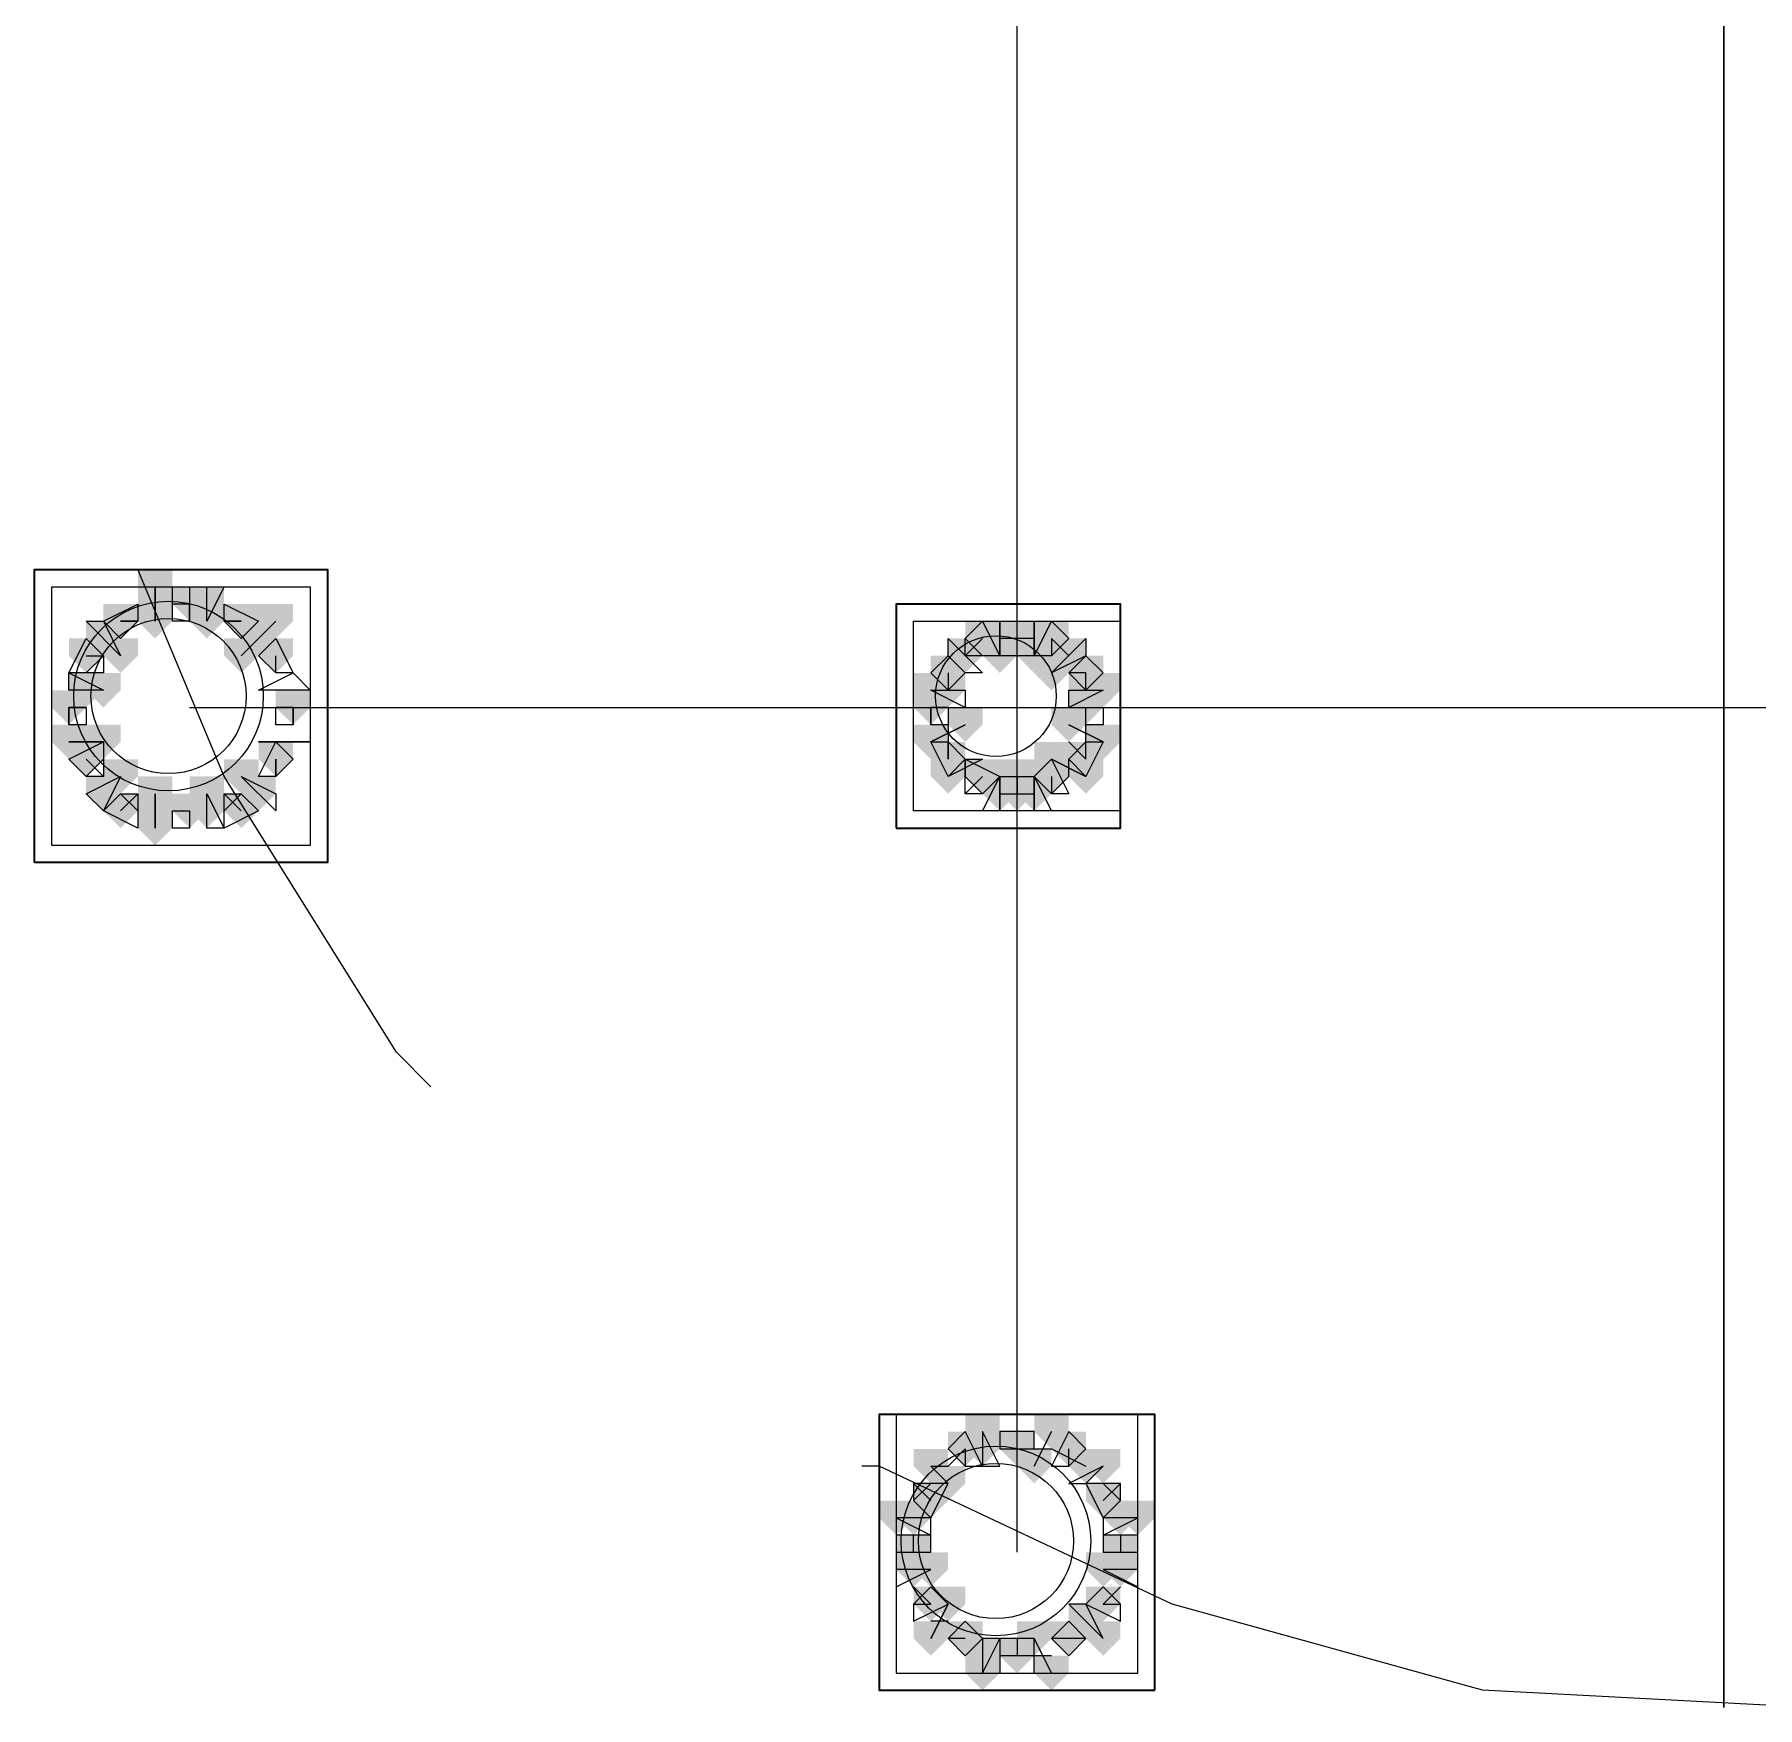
# Model space of a CAD drawing. Header units: millimetres. Extents: x 2315 to 4619, y 1334 to 1897.
# Drawn here: x 3536.06 to 3542.16, y 1548.66 to 1554.59 of the extents above; entities that cross this region are included whole.
import ezdxf

# ---------------------------------------------------------------- set-up
doc = ezdxf.new("R2010")
doc.units = ezdxf.units.MM
for name, color, linetype, true_color in [('PDF_10', 7, 'Continuous', 0x00b85c), ('PDF_AXIS', 7, 'Continuous', 0x00b85c), ('PDF_柱构件', 7, 'Continuous', 0x00b85c), ('PDF_转运站初步方案', 7, 'Continuous', 0x00b85c)]:
    doc.layers.add(name, color=color, linetype=linetype, true_color=true_color)
doc.layers.add('PDF_中心线层', color=1, linetype='Continuous')
doc.layers.add('PDF_粗实线层', color=7, linetype='Continuous')

msp = doc.modelspace()

# ---------------------------------------------------------------- hatches: boundary and pattern name
at = {"layer": 'PDF_10', "transparency": 33554559}
for points in [[(3536.6066, 1552.6298), (3536.5455, 1552.6298), (3536.5455, 1552.5687), (3536.6066, 1552.5076), (3536.6677, 1552.5687), (3536.6677, 1552.6298)], [(3536.6066, 1552.6298), (3536.5455, 1552.6298), (3536.5455, 1552.5687), (3536.6066, 1552.5076), (3536.6677, 1552.5687), (3536.6677, 1552.6298)], [(3536.3623, 1552.5687), (3536.3012, 1552.5687), (3536.3012, 1552.5076), (3536.3623, 1552.4466), (3536.4234, 1552.5076), (3536.4234, 1552.5687)], [(3536.3623, 1552.5687), (3536.3012, 1552.5687), (3536.3012, 1552.5076), (3536.3623, 1552.4466), (3536.4234, 1552.5076), (3536.4234, 1552.5687)], [(3536.7899, 1552.5687), (3536.7288, 1552.5687), (3536.7288, 1552.5076), (3536.7899, 1552.4466), (3536.8509, 1552.5076), (3536.8509, 1552.5687)], [(3536.7899, 1552.5687), (3536.7288, 1552.5687), (3536.7288, 1552.5076), (3536.7899, 1552.4466), (3536.8509, 1552.5076), (3536.8509, 1552.5687)], [(3539.4164, 1552.5076), (3539.3553, 1552.5076), (3539.3553, 1552.4466), (3539.4164, 1552.3855), (3539.4774, 1552.4466), (3539.4774, 1552.5076)], [(3539.4164, 1552.5076), (3539.3553, 1552.5076), (3539.3553, 1552.4466), (3539.4164, 1552.3855), (3539.4774, 1552.4466), (3539.4774, 1552.5076)], [(3539.5385, 1552.5076), (3539.4774, 1552.5076), (3539.4774, 1552.4466), (3539.5385, 1552.3855), (3539.5996, 1552.4466), (3539.5996, 1552.5076)], [(3539.5385, 1552.5076), (3539.4774, 1552.5076), (3539.4774, 1552.4466), (3539.5385, 1552.3855), (3539.5996, 1552.4466), (3539.5996, 1552.5076)], [(3539.6607, 1552.5076), (3539.5996, 1552.5076), (3539.5996, 1552.4466), (3539.6607, 1552.3855), (3539.7218, 1552.4466), (3539.7218, 1552.5076)], [(3539.6607, 1552.5076), (3539.5996, 1552.5076), (3539.5996, 1552.4466), (3539.6607, 1552.3855), (3539.7218, 1552.4466), (3539.7218, 1552.5076)], [(3536.2401, 1552.4466), (3536.1791, 1552.4466), (3536.1791, 1552.3855), (3536.2401, 1552.3244), (3536.3012, 1552.3855), (3536.3012, 1552.4466)], [(3536.2401, 1552.4466), (3536.1791, 1552.4466), (3536.1791, 1552.3855), (3536.2401, 1552.3244), (3536.3012, 1552.3855), (3536.3012, 1552.4466)], [(3536.912, 1552.4466), (3536.8509, 1552.4466), (3536.8509, 1552.3855), (3536.912, 1552.3244), (3536.9731, 1552.3855), (3536.9731, 1552.4466)], [(3536.912, 1552.4466), (3536.8509, 1552.4466), (3536.8509, 1552.3855), (3536.912, 1552.3244), (3536.9731, 1552.3855), (3536.9731, 1552.4466)], [(3536.912, 1552.4466), (3536.8509, 1552.4466), (3536.8509, 1552.3855), (3536.912, 1552.3244), (3536.9731, 1552.3855), (3536.9731, 1552.4466)], [(3539.2942, 1552.3855), (3539.2331, 1552.3855), (3539.2331, 1552.3244), (3539.2942, 1552.2633), (3539.3553, 1552.3244), (3539.3553, 1552.3855)], [(3539.2942, 1552.3855), (3539.2331, 1552.3855), (3539.2331, 1552.3244), (3539.2942, 1552.2633), (3539.3553, 1552.3244), (3539.3553, 1552.3855)], [(3539.2942, 1552.3855), (3539.2331, 1552.3855), (3539.2331, 1552.3244), (3539.2942, 1552.2633), (3539.3553, 1552.3244), (3539.3553, 1552.3855)], [(3539.7828, 1552.3855), (3539.7218, 1552.3855), (3539.7218, 1552.3244), (3539.7828, 1552.2633), (3539.8439, 1552.3244), (3539.8439, 1552.3855)], [(3539.7828, 1552.3855), (3539.7218, 1552.3855), (3539.7218, 1552.3244), (3539.7828, 1552.2633), (3539.8439, 1552.3244), (3539.8439, 1552.3855)], [(3536.1791, 1552.2633), (3536.118, 1552.2633), (3536.118, 1552.2022), (3536.1791, 1552.1412), (3536.2401, 1552.2022), (3536.2401, 1552.2633)], [(3536.1791, 1552.2633), (3536.118, 1552.2633), (3536.118, 1552.2022), (3536.1791, 1552.1412), (3536.2401, 1552.2022), (3536.2401, 1552.2633)], [(3536.9731, 1552.2633), (3536.912, 1552.2633), (3536.912, 1552.2022), (3536.9731, 1552.1412), (3537.0342, 1552.2022), (3537.0342, 1552.2633)], [(3536.9731, 1552.2633), (3536.912, 1552.2633), (3536.912, 1552.2022), (3536.9731, 1552.1412), (3537.0342, 1552.2022), (3537.0342, 1552.2633)], [(3539.2331, 1552.2633), (3539.172, 1552.2633), (3539.172, 1552.2022), (3539.2331, 1552.1412), (3539.2942, 1552.2022), (3539.2942, 1552.2633)], [(3539.2331, 1552.2633), (3539.172, 1552.2633), (3539.172, 1552.2022), (3539.2331, 1552.1412), (3539.2942, 1552.2022), (3539.2942, 1552.2633)], [(3539.7828, 1552.2633), (3539.7218, 1552.2633), (3539.7218, 1552.2022), (3539.7828, 1552.1412), (3539.8439, 1552.2022), (3539.8439, 1552.2633)], [(3539.7828, 1552.2633), (3539.7218, 1552.2633), (3539.7218, 1552.2022), (3539.7828, 1552.1412), (3539.8439, 1552.2022), (3539.8439, 1552.2633)], [(3536.2401, 1552.0801), (3536.1791, 1552.0801), (3536.1791, 1552.019), (3536.2401, 1551.9579), (3536.3012, 1552.019), (3536.3012, 1552.0801)], [(3536.2401, 1552.0801), (3536.1791, 1552.0801), (3536.1791, 1552.019), (3536.2401, 1551.9579), (3536.3012, 1552.019), (3536.3012, 1552.0801)], [(3536.912, 1552.0801), (3536.8509, 1552.0801), (3536.8509, 1552.019), (3536.912, 1551.9579), (3536.9731, 1552.019), (3536.9731, 1552.0801)], [(3536.912, 1552.0801), (3536.8509, 1552.0801), (3536.8509, 1552.019), (3536.912, 1551.9579), (3536.9731, 1552.019), (3536.9731, 1552.0801)], [(3539.2942, 1552.0801), (3539.2331, 1552.0801), (3539.2331, 1552.019), (3539.2942, 1551.9579), (3539.3553, 1552.019), (3539.3553, 1552.0801)], [(3539.2942, 1552.0801), (3539.2331, 1552.0801), (3539.2331, 1552.019), (3539.2942, 1551.9579), (3539.3553, 1552.019), (3539.3553, 1552.0801)], [(3539.7828, 1552.0801), (3539.7218, 1552.0801), (3539.7218, 1552.019), (3539.7828, 1551.9579), (3539.8439, 1552.019), (3539.8439, 1552.0801)], [(3539.7828, 1552.0801), (3539.7218, 1552.0801), (3539.7218, 1552.019), (3539.7828, 1551.9579), (3539.8439, 1552.019), (3539.8439, 1552.0801)], [(3539.4164, 1552.019), (3539.3553, 1552.019), (3539.3553, 1551.9579), (3539.4164, 1551.8968), (3539.4774, 1551.9579), (3539.4774, 1552.019)], [(3539.4164, 1552.019), (3539.3553, 1552.019), (3539.3553, 1551.9579), (3539.4164, 1551.8968), (3539.4774, 1551.9579), (3539.4774, 1552.019)], [(3539.6607, 1552.019), (3539.5996, 1552.019), (3539.5996, 1551.9579), (3539.6607, 1551.8968), (3539.7218, 1551.9579), (3539.7218, 1552.019)], [(3539.6607, 1552.019), (3539.5996, 1552.019), (3539.5996, 1551.9579), (3539.6607, 1551.8968), (3539.7218, 1551.9579), (3539.7218, 1552.019)], [(3539.5385, 1551.9579), (3539.4774, 1551.9579), (3539.4774, 1551.8968), (3539.5385, 1551.8357), (3539.5996, 1551.8968), (3539.5996, 1551.9579)], [(3539.5385, 1551.9579), (3539.4774, 1551.9579), (3539.4774, 1551.8968), (3539.5385, 1551.8357), (3539.5996, 1551.8968), (3539.5996, 1551.9579)], [(3536.3623, 1551.8968), (3536.3012, 1551.8968), (3536.3012, 1551.8357), (3536.3623, 1551.7747), (3536.4234, 1551.8357), (3536.4234, 1551.8968)], [(3536.3623, 1551.8968), (3536.3012, 1551.8968), (3536.3012, 1551.8357), (3536.3623, 1551.7747), (3536.4234, 1551.8357), (3536.4234, 1551.8968)], [(3536.6066, 1551.8968), (3536.5455, 1551.8968), (3536.5455, 1551.8357), (3536.6066, 1551.7747), (3536.6677, 1551.8357), (3536.6677, 1551.8968)], [(3536.6066, 1551.8968), (3536.5455, 1551.8968), (3536.5455, 1551.8357), (3536.6066, 1551.7747), (3536.6677, 1551.8357), (3536.6677, 1551.8968)], [(3536.7899, 1551.8968), (3536.7288, 1551.8968), (3536.7288, 1551.8357), (3536.7899, 1551.7747), (3536.8509, 1551.8357), (3536.8509, 1551.8968)], [(3536.7899, 1551.8968), (3536.7288, 1551.8968), (3536.7288, 1551.8357), (3536.7899, 1551.7747), (3536.8509, 1551.8357), (3536.8509, 1551.8968)], [(3539.3553, 1549.6368), (3539.2942, 1549.6368), (3539.2942, 1549.5757), (3539.3553, 1549.5147), (3539.4164, 1549.5757), (3539.4164, 1549.6368)], [(3539.3553, 1549.6368), (3539.2942, 1549.6368), (3539.2942, 1549.5757), (3539.3553, 1549.5147), (3539.4164, 1549.5757), (3539.4164, 1549.6368)], [(3539.5385, 1549.6368), (3539.4774, 1549.6368), (3539.4774, 1549.5757), (3539.5385, 1549.5147), (3539.5996, 1549.5757), (3539.5996, 1549.6368)], [(3539.5385, 1549.6368), (3539.4774, 1549.6368), (3539.4774, 1549.5757), (3539.5385, 1549.5147), (3539.5996, 1549.5757), (3539.5996, 1549.6368)], [(3539.7218, 1549.6368), (3539.6607, 1549.6368), (3539.6607, 1549.5757), (3539.7218, 1549.5147), (3539.7828, 1549.5757), (3539.7828, 1549.6368)], [(3539.7218, 1549.6368), (3539.6607, 1549.6368), (3539.6607, 1549.5757), (3539.7218, 1549.5147), (3539.7828, 1549.5757), (3539.7828, 1549.6368)], [(3539.2331, 1549.4536), (3539.172, 1549.4536), (3539.172, 1549.3925), (3539.2331, 1549.3314), (3539.2942, 1549.3925), (3539.2942, 1549.4536)], [(3539.2331, 1549.4536), (3539.172, 1549.4536), (3539.172, 1549.3925), (3539.2331, 1549.3314), (3539.2942, 1549.3925), (3539.2942, 1549.4536)], [(3539.8439, 1549.4536), (3539.7828, 1549.4536), (3539.7828, 1549.3925), (3539.8439, 1549.3314), (3539.905, 1549.3925), (3539.905, 1549.4536)], [(3539.8439, 1549.4536), (3539.7828, 1549.4536), (3539.7828, 1549.3925), (3539.8439, 1549.3314), (3539.905, 1549.3925), (3539.905, 1549.4536)], [(3539.172, 1549.2703), (3539.1109, 1549.2703), (3539.1109, 1549.2093), (3539.172, 1549.1482), (3539.2331, 1549.2093), (3539.2331, 1549.2703)], [(3539.172, 1549.2703), (3539.1109, 1549.2703), (3539.1109, 1549.2093), (3539.172, 1549.1482), (3539.2331, 1549.2093), (3539.2331, 1549.2703)], [(3539.905, 1549.2703), (3539.8439, 1549.2703), (3539.8439, 1549.2093), (3539.905, 1549.1482), (3539.9661, 1549.2093), (3539.9661, 1549.2703)], [(3539.905, 1549.2703), (3539.8439, 1549.2703), (3539.8439, 1549.2093), (3539.905, 1549.1482), (3539.9661, 1549.2093), (3539.9661, 1549.2703)], [(3539.905, 1549.2703), (3539.8439, 1549.2703), (3539.8439, 1549.2093), (3539.905, 1549.1482), (3539.9661, 1549.2093), (3539.9661, 1549.2703)], [(3539.2331, 1549.0871), (3539.172, 1549.0871), (3539.172, 1549.026), (3539.2331, 1548.9649), (3539.2942, 1549.026), (3539.2942, 1549.0871)], [(3539.2331, 1549.0871), (3539.172, 1549.0871), (3539.172, 1549.026), (3539.2331, 1548.9649), (3539.2942, 1549.026), (3539.2942, 1549.0871)], [(3539.8439, 1549.0871), (3539.7828, 1549.0871), (3539.7828, 1549.026), (3539.8439, 1548.9649), (3539.905, 1549.026), (3539.905, 1549.0871)], [(3539.8439, 1549.0871), (3539.7828, 1549.0871), (3539.7828, 1549.026), (3539.8439, 1548.9649), (3539.905, 1549.026), (3539.905, 1549.0871)], [(3539.3553, 1548.9649), (3539.2942, 1548.9649), (3539.2942, 1548.9039), (3539.3553, 1548.8428), (3539.4164, 1548.9039), (3539.4164, 1548.9649)], [(3539.3553, 1548.9649), (3539.2942, 1548.9649), (3539.2942, 1548.9039), (3539.3553, 1548.8428), (3539.4164, 1548.9039), (3539.4164, 1548.9649)], [(3539.3553, 1548.9649), (3539.2942, 1548.9649), (3539.2942, 1548.9039), (3539.3553, 1548.8428), (3539.4164, 1548.9039), (3539.4164, 1548.9649)], [(3539.7218, 1548.9649), (3539.6607, 1548.9649), (3539.6607, 1548.9039), (3539.7218, 1548.8428), (3539.7828, 1548.9039), (3539.7828, 1548.9649)], [(3539.7218, 1548.9649), (3539.6607, 1548.9649), (3539.6607, 1548.9039), (3539.7218, 1548.8428), (3539.7828, 1548.9039), (3539.7828, 1548.9649)], [(3539.7218, 1548.9649), (3539.6607, 1548.9649), (3539.6607, 1548.9039), (3539.7218, 1548.8428), (3539.7828, 1548.9039), (3539.7828, 1548.9649)], [(3539.5385, 1548.9039), (3539.4774, 1548.9039), (3539.4774, 1548.8428), (3539.5385, 1548.7817), (3539.5996, 1548.8428), (3539.5996, 1548.9039)], [(3539.5385, 1548.9039), (3539.4774, 1548.9039), (3539.4774, 1548.8428), (3539.5385, 1548.7817), (3539.5996, 1548.8428), (3539.5996, 1548.9039)]]:
    msp.add_hatch(color=256, dxfattribs=at).paths.add_polyline_path(points)
at = {"layer": 'PDF_柱构件', "transparency": 33554559}
for points in [[(3536.4845, 1552.6909), (3536.4234, 1552.6909), (3536.4234, 1552.6298), (3536.4845, 1552.5687), (3536.5455, 1552.6298), (3536.5455, 1552.6909)], [(3536.4845, 1552.6298), (3536.4234, 1552.6298), (3536.4234, 1552.5687), (3536.4845, 1552.5076), (3536.5455, 1552.5687), (3536.5455, 1552.6298)], [(3536.6677, 1552.6298), (3536.6066, 1552.6298), (3536.6066, 1552.5687), (3536.6677, 1552.5076), (3536.7288, 1552.5687), (3536.7288, 1552.6298)], [(3536.4845, 1552.5687), (3536.4234, 1552.5687), (3536.4234, 1552.5076), (3536.4845, 1552.4466), (3536.5455, 1552.5076), (3536.5455, 1552.5687)], [(3536.6677, 1552.5687), (3536.6066, 1552.5687), (3536.6066, 1552.5076), (3536.6677, 1552.4466), (3536.7288, 1552.5076), (3536.7288, 1552.5687)], [(3536.912, 1552.5687), (3536.8509, 1552.5687), (3536.8509, 1552.5076), (3536.912, 1552.4466), (3536.9731, 1552.5076), (3536.9731, 1552.5687)], [(3536.3012, 1552.5076), (3536.2401, 1552.5076), (3536.2401, 1552.4466), (3536.3012, 1552.3855), (3536.3623, 1552.4466), (3536.3623, 1552.5076)], [(3536.8509, 1552.5076), (3536.7899, 1552.5076), (3536.7899, 1552.4466), (3536.8509, 1552.3855), (3536.912, 1552.4466), (3536.912, 1552.5076)], [(3539.4774, 1552.5076), (3539.4164, 1552.5076), (3539.4164, 1552.4466), (3539.4774, 1552.3855), (3539.5385, 1552.4466), (3539.5385, 1552.5076)], [(3539.5996, 1552.5076), (3539.5385, 1552.5076), (3539.5385, 1552.4466), (3539.5996, 1552.3855), (3539.6607, 1552.4466), (3539.6607, 1552.5076)], [(3536.3623, 1552.4466), (3536.3012, 1552.4466), (3536.3012, 1552.3855), (3536.3623, 1552.3244), (3536.4234, 1552.3855), (3536.4234, 1552.4466)], [(3536.7899, 1552.4466), (3536.7288, 1552.4466), (3536.7288, 1552.3855), (3536.7899, 1552.3244), (3536.8509, 1552.3855), (3536.8509, 1552.4466)], [(3539.3553, 1552.4466), (3539.2942, 1552.4466), (3539.2942, 1552.3855), (3539.3553, 1552.3244), (3539.4164, 1552.3855), (3539.4164, 1552.4466)], [(3539.4774, 1552.4466), (3539.4164, 1552.4466), (3539.4164, 1552.3855), (3539.4774, 1552.3244), (3539.5385, 1552.3855), (3539.5385, 1552.4466)], [(3539.5996, 1552.4466), (3539.5385, 1552.4466), (3539.5385, 1552.3855), (3539.5996, 1552.3244), (3539.6607, 1552.3855), (3539.6607, 1552.4466)], [(3539.7218, 1552.4466), (3539.6607, 1552.4466), (3539.6607, 1552.3855), (3539.7218, 1552.3244), (3539.7828, 1552.3855), (3539.7828, 1552.4466)], [(3539.6607, 1552.3855), (3539.5996, 1552.3855), (3539.5996, 1552.3244), (3539.6607, 1552.2633), (3539.7218, 1552.3244), (3539.7218, 1552.3855)], [(3536.2401, 1552.3244), (3536.1791, 1552.3244), (3536.1791, 1552.2633), (3536.2401, 1552.2022), (3536.3012, 1552.2633), (3536.3012, 1552.3244)], [(3536.3012, 1552.3244), (3536.2401, 1552.3244), (3536.2401, 1552.2633), (3536.3012, 1552.2022), (3536.3623, 1552.2633), (3536.3623, 1552.3244)], [(3539.2331, 1552.3244), (3539.172, 1552.3244), (3539.172, 1552.2633), (3539.2331, 1552.2022), (3539.2942, 1552.2633), (3539.2942, 1552.3244)], [(3539.2942, 1552.3244), (3539.2331, 1552.3244), (3539.2331, 1552.2633), (3539.2942, 1552.2022), (3539.3553, 1552.2633), (3539.3553, 1552.3244)], [(3539.7828, 1552.3244), (3539.7218, 1552.3244), (3539.7218, 1552.2633), (3539.7828, 1552.2022), (3539.8439, 1552.2633), (3539.8439, 1552.3244)], [(3539.8439, 1552.3244), (3539.7828, 1552.3244), (3539.7828, 1552.2633), (3539.8439, 1552.2022), (3539.905, 1552.2633), (3539.905, 1552.3244)], [(3539.3553, 1552.2022), (3539.2942, 1552.2022), (3539.2942, 1552.1412), (3539.3553, 1552.0801), (3539.4164, 1552.1412), (3539.4164, 1552.2022)], [(3539.7218, 1552.2022), (3539.6607, 1552.2022), (3539.6607, 1552.1412), (3539.7218, 1552.0801), (3539.7828, 1552.1412), (3539.7828, 1552.2022)], [(3536.1791, 1552.1412), (3536.118, 1552.1412), (3536.118, 1552.0801), (3536.1791, 1552.019), (3536.2401, 1552.0801), (3536.2401, 1552.1412)], [(3536.2401, 1552.1412), (3536.1791, 1552.1412), (3536.1791, 1552.0801), (3536.2401, 1552.019), (3536.3012, 1552.0801), (3536.3012, 1552.1412)], [(3536.3012, 1552.1412), (3536.2401, 1552.1412), (3536.2401, 1552.0801), (3536.3012, 1552.019), (3536.3623, 1552.0801), (3536.3623, 1552.1412)], [(3539.2331, 1552.1412), (3539.172, 1552.1412), (3539.172, 1552.0801), (3539.2331, 1552.019), (3539.2942, 1552.0801), (3539.2942, 1552.1412)], [(3539.8439, 1552.1412), (3539.7828, 1552.1412), (3539.7828, 1552.0801), (3539.8439, 1552.019), (3539.905, 1552.0801), (3539.905, 1552.1412)], [(3539.6607, 1552.0801), (3539.5996, 1552.0801), (3539.5996, 1552.019), (3539.6607, 1551.9579), (3539.7218, 1552.019), (3539.7218, 1552.0801)], [(3536.3623, 1552.019), (3536.3012, 1552.019), (3536.3012, 1551.9579), (3536.3623, 1551.8968), (3536.4234, 1551.9579), (3536.4234, 1552.019)], [(3536.7899, 1552.019), (3536.7288, 1552.019), (3536.7288, 1551.9579), (3536.7899, 1551.8968), (3536.8509, 1551.9579), (3536.8509, 1552.019)], [(3539.2942, 1552.019), (3539.2331, 1552.019), (3539.2331, 1551.9579), (3539.2942, 1551.8968), (3539.3553, 1551.9579), (3539.3553, 1552.019)], [(3539.4774, 1552.019), (3539.4164, 1552.019), (3539.4164, 1551.9579), (3539.4774, 1551.8968), (3539.5385, 1551.9579), (3539.5385, 1552.019)], [(3539.5996, 1552.019), (3539.5385, 1552.019), (3539.5385, 1551.9579), (3539.5996, 1551.8968), (3539.6607, 1551.9579), (3539.6607, 1552.019)], [(3539.7828, 1552.019), (3539.7218, 1552.019), (3539.7218, 1551.9579), (3539.7828, 1551.8968), (3539.8439, 1551.9579), (3539.8439, 1552.019)], [(3536.3012, 1551.9579), (3536.2401, 1551.9579), (3536.2401, 1551.8968), (3536.3012, 1551.8357), (3536.3623, 1551.8968), (3536.3623, 1551.9579)], [(3536.4845, 1551.9579), (3536.4234, 1551.9579), (3536.4234, 1551.8968), (3536.4845, 1551.8357), (3536.5455, 1551.8968), (3536.5455, 1551.9579)], [(3536.6677, 1551.9579), (3536.6066, 1551.9579), (3536.6066, 1551.8968), (3536.6677, 1551.8357), (3536.7288, 1551.8968), (3536.7288, 1551.9579)], [(3536.8509, 1551.9579), (3536.7899, 1551.9579), (3536.7899, 1551.8968), (3536.8509, 1551.8357), (3536.912, 1551.8968), (3536.912, 1551.9579)], [(3539.4774, 1551.9579), (3539.4164, 1551.9579), (3539.4164, 1551.8968), (3539.4774, 1551.8357), (3539.5385, 1551.8968), (3539.5385, 1551.9579)], [(3539.5996, 1551.9579), (3539.5385, 1551.9579), (3539.5385, 1551.8968), (3539.5996, 1551.8357), (3539.6607, 1551.8968), (3539.6607, 1551.9579)], [(3536.4845, 1551.8968), (3536.4234, 1551.8968), (3536.4234, 1551.8357), (3536.4845, 1551.7747), (3536.5455, 1551.8357), (3536.5455, 1551.8968)], [(3536.6677, 1551.8968), (3536.6066, 1551.8968), (3536.6066, 1551.8357), (3536.6677, 1551.7747), (3536.7288, 1551.8357), (3536.7288, 1551.8968)], [(3536.4845, 1551.8357), (3536.4234, 1551.8357), (3536.4234, 1551.7747), (3536.4845, 1551.7136), (3536.5455, 1551.7747), (3536.5455, 1551.8357)], [(3539.4164, 1549.6979), (3539.3553, 1549.6979), (3539.3553, 1549.6368), (3539.4164, 1549.5757), (3539.4774, 1549.6368), (3539.4774, 1549.6979)], [(3539.6607, 1549.6979), (3539.5996, 1549.6979), (3539.5996, 1549.6368), (3539.6607, 1549.5757), (3539.7218, 1549.6368), (3539.7218, 1549.6979)], [(3539.4164, 1549.6368), (3539.3553, 1549.6368), (3539.3553, 1549.5757), (3539.4164, 1549.5147), (3539.4774, 1549.5757), (3539.4774, 1549.6368)], [(3539.2331, 1549.5757), (3539.172, 1549.5757), (3539.172, 1549.5147), (3539.2331, 1549.4536), (3539.2942, 1549.5147), (3539.2942, 1549.5757)], [(3539.5996, 1549.5757), (3539.5385, 1549.5757), (3539.5385, 1549.5147), (3539.5996, 1549.4536), (3539.6607, 1549.5147), (3539.6607, 1549.5757)], [(3539.7828, 1549.5757), (3539.7218, 1549.5757), (3539.7218, 1549.5147), (3539.7828, 1549.4536), (3539.8439, 1549.5147), (3539.8439, 1549.5757)], [(3539.8439, 1549.5757), (3539.7828, 1549.5757), (3539.7828, 1549.5147), (3539.8439, 1549.4536), (3539.905, 1549.5147), (3539.905, 1549.5757)], [(3539.2942, 1549.5147), (3539.2331, 1549.5147), (3539.2331, 1549.4536), (3539.2942, 1549.3925), (3539.3553, 1549.4536), (3539.3553, 1549.5147)], [(3539.1109, 1549.3925), (3539.0499, 1549.3925), (3539.0499, 1549.3314), (3539.1109, 1549.2703), (3539.172, 1549.3314), (3539.172, 1549.3925)], [(3539.172, 1549.3925), (3539.1109, 1549.3925), (3539.1109, 1549.3314), (3539.172, 1549.2703), (3539.2331, 1549.3314), (3539.2331, 1549.3925)], [(3539.905, 1549.3925), (3539.8439, 1549.3925), (3539.8439, 1549.3314), (3539.905, 1549.2703), (3539.9661, 1549.3314), (3539.9661, 1549.3925)], [(3539.9661, 1549.3925), (3539.905, 1549.3925), (3539.905, 1549.3314), (3539.9661, 1549.2703), (3540.0272, 1549.3314), (3540.0272, 1549.3925)], [(3539.172, 1549.2093), (3539.1109, 1549.2093), (3539.1109, 1549.1482), (3539.172, 1549.0871), (3539.2331, 1549.1482), (3539.2331, 1549.2093)], [(3539.2331, 1549.2093), (3539.172, 1549.2093), (3539.172, 1549.1482), (3539.2331, 1549.0871), (3539.2942, 1549.1482), (3539.2942, 1549.2093)], [(3539.8439, 1549.2093), (3539.7828, 1549.2093), (3539.7828, 1549.1482), (3539.8439, 1549.0871), (3539.905, 1549.1482), (3539.905, 1549.2093)], [(3539.905, 1549.2093), (3539.8439, 1549.2093), (3539.8439, 1549.1482), (3539.905, 1549.0871), (3539.9661, 1549.1482), (3539.9661, 1549.2093)], [(3539.2942, 1549.0871), (3539.2331, 1549.0871), (3539.2331, 1549.026), (3539.2942, 1548.9649), (3539.3553, 1549.026), (3539.3553, 1549.0871)], [(3539.7828, 1549.026), (3539.7218, 1549.026), (3539.7218, 1548.9649), (3539.7828, 1548.9039), (3539.8439, 1548.9649), (3539.8439, 1549.026)], [(3539.2331, 1548.9649), (3539.172, 1548.9649), (3539.172, 1548.9039), (3539.2331, 1548.8428), (3539.2942, 1548.9039), (3539.2942, 1548.9649)], [(3539.5996, 1548.9649), (3539.5385, 1548.9649), (3539.5385, 1548.9039), (3539.5996, 1548.8428), (3539.6607, 1548.9039), (3539.6607, 1548.9649)], [(3539.8439, 1548.9649), (3539.7828, 1548.9649), (3539.7828, 1548.9039), (3539.8439, 1548.8428), (3539.905, 1548.9039), (3539.905, 1548.9649)], [(3539.4164, 1548.9039), (3539.3553, 1548.9039), (3539.3553, 1548.8428), (3539.4164, 1548.7817), (3539.4774, 1548.8428), (3539.4774, 1548.9039)], [(3539.4164, 1548.8428), (3539.3553, 1548.8428), (3539.3553, 1548.7817), (3539.4164, 1548.7206), (3539.4774, 1548.7817), (3539.4774, 1548.8428)], [(3539.6607, 1548.8428), (3539.5996, 1548.8428), (3539.5996, 1548.7817), (3539.6607, 1548.7206), (3539.7218, 1548.7817), (3539.7218, 1548.8428)]]:
    msp.add_hatch(color=256, dxfattribs=at).paths.add_polyline_path(points)
at = {"layer": 'PDF_转运站初步方案', "transparency": 33554559}
for points in [[(3536.6066, 1552.6298), (3536.5455, 1552.6298), (3536.5455, 1552.5687), (3536.6066, 1552.5076), (3536.6677, 1552.5687), (3536.6677, 1552.6298)], [(3536.6066, 1552.6298), (3536.5455, 1552.6298), (3536.5455, 1552.5687), (3536.6066, 1552.5076), (3536.6677, 1552.5687), (3536.6677, 1552.6298)], [(3536.3623, 1552.5687), (3536.3012, 1552.5687), (3536.3012, 1552.5076), (3536.3623, 1552.4466), (3536.4234, 1552.5076), (3536.4234, 1552.5687)], [(3536.3623, 1552.5687), (3536.3012, 1552.5687), (3536.3012, 1552.5076), (3536.3623, 1552.4466), (3536.4234, 1552.5076), (3536.4234, 1552.5687)], [(3536.7899, 1552.5687), (3536.7288, 1552.5687), (3536.7288, 1552.5076), (3536.7899, 1552.4466), (3536.8509, 1552.5076), (3536.8509, 1552.5687)], [(3536.7899, 1552.5687), (3536.7288, 1552.5687), (3536.7288, 1552.5076), (3536.7899, 1552.4466), (3536.8509, 1552.5076), (3536.8509, 1552.5687)], [(3539.4164, 1552.5076), (3539.3553, 1552.5076), (3539.3553, 1552.4466), (3539.4164, 1552.3855), (3539.4774, 1552.4466), (3539.4774, 1552.5076)], [(3539.4164, 1552.5076), (3539.3553, 1552.5076), (3539.3553, 1552.4466), (3539.4164, 1552.3855), (3539.4774, 1552.4466), (3539.4774, 1552.5076)], [(3539.5385, 1552.5076), (3539.4774, 1552.5076), (3539.4774, 1552.4466), (3539.5385, 1552.3855), (3539.5996, 1552.4466), (3539.5996, 1552.5076)], [(3539.5385, 1552.5076), (3539.4774, 1552.5076), (3539.4774, 1552.4466), (3539.5385, 1552.3855), (3539.5996, 1552.4466), (3539.5996, 1552.5076)], [(3539.6607, 1552.5076), (3539.5996, 1552.5076), (3539.5996, 1552.4466), (3539.6607, 1552.3855), (3539.7218, 1552.4466), (3539.7218, 1552.5076)], [(3539.6607, 1552.5076), (3539.5996, 1552.5076), (3539.5996, 1552.4466), (3539.6607, 1552.3855), (3539.7218, 1552.4466), (3539.7218, 1552.5076)], [(3536.2401, 1552.4466), (3536.1791, 1552.4466), (3536.1791, 1552.3855), (3536.2401, 1552.3244), (3536.3012, 1552.3855), (3536.3012, 1552.4466)], [(3536.2401, 1552.4466), (3536.1791, 1552.4466), (3536.1791, 1552.3855), (3536.2401, 1552.3244), (3536.3012, 1552.3855), (3536.3012, 1552.4466)], [(3536.912, 1552.4466), (3536.8509, 1552.4466), (3536.8509, 1552.3855), (3536.912, 1552.3244), (3536.9731, 1552.3855), (3536.9731, 1552.4466)], [(3536.912, 1552.4466), (3536.8509, 1552.4466), (3536.8509, 1552.3855), (3536.912, 1552.3244), (3536.9731, 1552.3855), (3536.9731, 1552.4466)], [(3539.2942, 1552.3855), (3539.2331, 1552.3855), (3539.2331, 1552.3244), (3539.2942, 1552.2633), (3539.3553, 1552.3244), (3539.3553, 1552.3855)], [(3539.2942, 1552.3855), (3539.2331, 1552.3855), (3539.2331, 1552.3244), (3539.2942, 1552.2633), (3539.3553, 1552.3244), (3539.3553, 1552.3855)], [(3539.7828, 1552.3855), (3539.7218, 1552.3855), (3539.7218, 1552.3244), (3539.7828, 1552.2633), (3539.8439, 1552.3244), (3539.8439, 1552.3855)], [(3539.7828, 1552.3855), (3539.7218, 1552.3855), (3539.7218, 1552.3244), (3539.7828, 1552.2633), (3539.8439, 1552.3244), (3539.8439, 1552.3855)], [(3536.1791, 1552.2633), (3536.118, 1552.2633), (3536.118, 1552.2022), (3536.1791, 1552.1412), (3536.2401, 1552.2022), (3536.2401, 1552.2633)], [(3536.1791, 1552.2633), (3536.118, 1552.2633), (3536.118, 1552.2022), (3536.1791, 1552.1412), (3536.2401, 1552.2022), (3536.2401, 1552.2633)], [(3536.9731, 1552.2633), (3536.912, 1552.2633), (3536.912, 1552.2022), (3536.9731, 1552.1412), (3537.0342, 1552.2022), (3537.0342, 1552.2633)], [(3536.9731, 1552.2633), (3536.912, 1552.2633), (3536.912, 1552.2022), (3536.9731, 1552.1412), (3537.0342, 1552.2022), (3537.0342, 1552.2633)], [(3539.2331, 1552.2633), (3539.172, 1552.2633), (3539.172, 1552.2022), (3539.2331, 1552.1412), (3539.2942, 1552.2022), (3539.2942, 1552.2633)], [(3539.2331, 1552.2633), (3539.172, 1552.2633), (3539.172, 1552.2022), (3539.2331, 1552.1412), (3539.2942, 1552.2022), (3539.2942, 1552.2633)], [(3539.7828, 1552.2633), (3539.7218, 1552.2633), (3539.7218, 1552.2022), (3539.7828, 1552.1412), (3539.8439, 1552.2022), (3539.8439, 1552.2633)], [(3539.7828, 1552.2633), (3539.7218, 1552.2633), (3539.7218, 1552.2022), (3539.7828, 1552.1412), (3539.8439, 1552.2022), (3539.8439, 1552.2633)], [(3536.2401, 1552.0801), (3536.1791, 1552.0801), (3536.1791, 1552.019), (3536.2401, 1551.9579), (3536.3012, 1552.019), (3536.3012, 1552.0801)], [(3536.2401, 1552.0801), (3536.1791, 1552.0801), (3536.1791, 1552.019), (3536.2401, 1551.9579), (3536.3012, 1552.019), (3536.3012, 1552.0801)], [(3536.912, 1552.0801), (3536.8509, 1552.0801), (3536.8509, 1552.019), (3536.912, 1551.9579), (3536.9731, 1552.019), (3536.9731, 1552.0801)], [(3536.912, 1552.0801), (3536.8509, 1552.0801), (3536.8509, 1552.019), (3536.912, 1551.9579), (3536.9731, 1552.019), (3536.9731, 1552.0801)], [(3539.2942, 1552.0801), (3539.2331, 1552.0801), (3539.2331, 1552.019), (3539.2942, 1551.9579), (3539.3553, 1552.019), (3539.3553, 1552.0801)], [(3539.2942, 1552.0801), (3539.2331, 1552.0801), (3539.2331, 1552.019), (3539.2942, 1551.9579), (3539.3553, 1552.019), (3539.3553, 1552.0801)], [(3539.7828, 1552.0801), (3539.7218, 1552.0801), (3539.7218, 1552.019), (3539.7828, 1551.9579), (3539.8439, 1552.019), (3539.8439, 1552.0801)], [(3539.7828, 1552.0801), (3539.7218, 1552.0801), (3539.7218, 1552.019), (3539.7828, 1551.9579), (3539.8439, 1552.019), (3539.8439, 1552.0801)], [(3539.4164, 1552.019), (3539.3553, 1552.019), (3539.3553, 1551.9579), (3539.4164, 1551.8968), (3539.4774, 1551.9579), (3539.4774, 1552.019)], [(3539.4164, 1552.019), (3539.3553, 1552.019), (3539.3553, 1551.9579), (3539.4164, 1551.8968), (3539.4774, 1551.9579), (3539.4774, 1552.019)], [(3539.6607, 1552.019), (3539.5996, 1552.019), (3539.5996, 1551.9579), (3539.6607, 1551.8968), (3539.7218, 1551.9579), (3539.7218, 1552.019)], [(3539.6607, 1552.019), (3539.5996, 1552.019), (3539.5996, 1551.9579), (3539.6607, 1551.8968), (3539.7218, 1551.9579), (3539.7218, 1552.019)], [(3539.5385, 1551.9579), (3539.4774, 1551.9579), (3539.4774, 1551.8968), (3539.5385, 1551.8357), (3539.5996, 1551.8968), (3539.5996, 1551.9579)], [(3539.5385, 1551.9579), (3539.4774, 1551.9579), (3539.4774, 1551.8968), (3539.5385, 1551.8357), (3539.5996, 1551.8968), (3539.5996, 1551.9579)], [(3536.3623, 1551.8968), (3536.3012, 1551.8968), (3536.3012, 1551.8357), (3536.3623, 1551.7747), (3536.4234, 1551.8357), (3536.4234, 1551.8968)], [(3536.3623, 1551.8968), (3536.3012, 1551.8968), (3536.3012, 1551.8357), (3536.3623, 1551.7747), (3536.4234, 1551.8357), (3536.4234, 1551.8968)], [(3536.6066, 1551.8968), (3536.5455, 1551.8968), (3536.5455, 1551.8357), (3536.6066, 1551.7747), (3536.6677, 1551.8357), (3536.6677, 1551.8968)], [(3536.6066, 1551.8968), (3536.5455, 1551.8968), (3536.5455, 1551.8357), (3536.6066, 1551.7747), (3536.6677, 1551.8357), (3536.6677, 1551.8968)], [(3536.7899, 1551.8968), (3536.7288, 1551.8968), (3536.7288, 1551.8357), (3536.7899, 1551.7747), (3536.8509, 1551.8357), (3536.8509, 1551.8968)], [(3536.7899, 1551.8968), (3536.7288, 1551.8968), (3536.7288, 1551.8357), (3536.7899, 1551.7747), (3536.8509, 1551.8357), (3536.8509, 1551.8968)], [(3539.3553, 1549.6368), (3539.2942, 1549.6368), (3539.2942, 1549.5757), (3539.3553, 1549.5147), (3539.4164, 1549.5757), (3539.4164, 1549.6368)], [(3539.3553, 1549.6368), (3539.2942, 1549.6368), (3539.2942, 1549.5757), (3539.3553, 1549.5147), (3539.4164, 1549.5757), (3539.4164, 1549.6368)], [(3539.5385, 1549.6368), (3539.4774, 1549.6368), (3539.4774, 1549.5757), (3539.5385, 1549.5147), (3539.5996, 1549.5757), (3539.5996, 1549.6368)], [(3539.5385, 1549.6368), (3539.4774, 1549.6368), (3539.4774, 1549.5757), (3539.5385, 1549.5147), (3539.5996, 1549.5757), (3539.5996, 1549.6368)], [(3539.7218, 1549.6368), (3539.6607, 1549.6368), (3539.6607, 1549.5757), (3539.7218, 1549.5147), (3539.7828, 1549.5757), (3539.7828, 1549.6368)], [(3539.7218, 1549.6368), (3539.6607, 1549.6368), (3539.6607, 1549.5757), (3539.7218, 1549.5147), (3539.7828, 1549.5757), (3539.7828, 1549.6368)], [(3539.2331, 1549.4536), (3539.172, 1549.4536), (3539.172, 1549.3925), (3539.2331, 1549.3314), (3539.2942, 1549.3925), (3539.2942, 1549.4536)], [(3539.2331, 1549.4536), (3539.172, 1549.4536), (3539.172, 1549.3925), (3539.2331, 1549.3314), (3539.2942, 1549.3925), (3539.2942, 1549.4536)], [(3539.8439, 1549.4536), (3539.7828, 1549.4536), (3539.7828, 1549.3925), (3539.8439, 1549.3314), (3539.905, 1549.3925), (3539.905, 1549.4536)], [(3539.8439, 1549.4536), (3539.7828, 1549.4536), (3539.7828, 1549.3925), (3539.8439, 1549.3314), (3539.905, 1549.3925), (3539.905, 1549.4536)], [(3539.172, 1549.2703), (3539.1109, 1549.2703), (3539.1109, 1549.2093), (3539.172, 1549.1482), (3539.2331, 1549.2093), (3539.2331, 1549.2703)], [(3539.172, 1549.2703), (3539.1109, 1549.2703), (3539.1109, 1549.2093), (3539.172, 1549.1482), (3539.2331, 1549.2093), (3539.2331, 1549.2703)], [(3539.905, 1549.2703), (3539.8439, 1549.2703), (3539.8439, 1549.2093), (3539.905, 1549.1482), (3539.9661, 1549.2093), (3539.9661, 1549.2703)], [(3539.905, 1549.2703), (3539.8439, 1549.2703), (3539.8439, 1549.2093), (3539.905, 1549.1482), (3539.9661, 1549.2093), (3539.9661, 1549.2703)], [(3539.2331, 1549.0871), (3539.172, 1549.0871), (3539.172, 1549.026), (3539.2331, 1548.9649), (3539.2942, 1549.026), (3539.2942, 1549.0871)], [(3539.2331, 1549.0871), (3539.172, 1549.0871), (3539.172, 1549.026), (3539.2331, 1548.9649), (3539.2942, 1549.026), (3539.2942, 1549.0871)], [(3539.8439, 1549.0871), (3539.7828, 1549.0871), (3539.7828, 1549.026), (3539.8439, 1548.9649), (3539.905, 1549.026), (3539.905, 1549.0871)], [(3539.8439, 1549.0871), (3539.7828, 1549.0871), (3539.7828, 1549.026), (3539.8439, 1548.9649), (3539.905, 1549.026), (3539.905, 1549.0871)], [(3539.3553, 1548.9649), (3539.2942, 1548.9649), (3539.2942, 1548.9039), (3539.3553, 1548.8428), (3539.4164, 1548.9039), (3539.4164, 1548.9649)], [(3539.3553, 1548.9649), (3539.2942, 1548.9649), (3539.2942, 1548.9039), (3539.3553, 1548.8428), (3539.4164, 1548.9039), (3539.4164, 1548.9649)], [(3539.7218, 1548.9649), (3539.6607, 1548.9649), (3539.6607, 1548.9039), (3539.7218, 1548.8428), (3539.7828, 1548.9039), (3539.7828, 1548.9649)], [(3539.7218, 1548.9649), (3539.6607, 1548.9649), (3539.6607, 1548.9039), (3539.7218, 1548.8428), (3539.7828, 1548.9039), (3539.7828, 1548.9649)], [(3539.5385, 1548.9039), (3539.4774, 1548.9039), (3539.4774, 1548.8428), (3539.5385, 1548.7817), (3539.5996, 1548.8428), (3539.5996, 1548.9039)], [(3539.5385, 1548.9039), (3539.4774, 1548.9039), (3539.4774, 1548.8428), (3539.5385, 1548.7817), (3539.5996, 1548.8428), (3539.5996, 1548.9039)]]:
    msp.add_hatch(color=256, dxfattribs=at).paths.add_polyline_path(points)

# ---------------------------------------------------------------- linework, layer by layer
at = {"layer": 'PDF_10', "lineweight": 18}
for points in [[(3536.6066, 1552.5076), (3536.6066, 1552.5687), (3536.5455, 1552.5687)], [(3536.3623, 1552.5076), (3536.4234, 1552.5076), (3536.3623, 1552.5076)], [(3536.7899, 1552.5076), (3536.7288, 1552.5076), (3536.7899, 1552.5076)], [(3539.5385, 1552.4466), (3539.5385, 1552.5076)], [(3539.4164, 1552.4466), (3539.3553, 1552.3855)], [(3539.4164, 1552.3855), (3539.3553, 1552.4466)], [(3539.5996, 1552.4466), (3539.4774, 1552.4466)], [(3539.7218, 1552.3855), (3539.6607, 1552.4466), (3539.6607, 1552.3855)], [(3536.2401, 1552.3855), (3536.3012, 1552.3855), (3536.2401, 1552.3244)], [(3536.912, 1552.3244), (3536.912, 1552.3855)], [(3539.2942, 1552.3244), (3539.2942, 1552.2633)], [(3539.7828, 1552.2633), (3539.7828, 1552.3244), (3539.7218, 1552.3244)], [(3536.2401, 1552.2022), (3536.1791, 1552.2022), (3536.1791, 1552.1412)], [(3536.9731, 1552.1412), (3536.9731, 1552.2022), (3536.912, 1552.2022)], [(3539.2942, 1552.2022), (3539.2331, 1552.2022), (3539.2331, 1552.1412)], [(3539.7828, 1552.1412), (3539.7828, 1552.2022), (3539.8439, 1552.2022)], [(3539.2942, 1552.019), (3539.2942, 1552.0801), (3539.2942, 1552.019)], [(3539.7218, 1552.0801), (3539.7828, 1552.019), (3539.7828, 1552.0801)], [(3536.2401, 1552.019), (3536.3012, 1551.9579)], [(3536.3012, 1552.019), (3536.2401, 1551.9579)], [(3536.912, 1551.9579), (3536.912, 1552.019), (3536.912, 1551.9579)], [(3539.3553, 1551.9579), (3539.4164, 1551.8968)], [(3539.4164, 1551.9579), (3539.3553, 1551.8968)], [(3539.5385, 1551.9579), (3539.5385, 1551.8968)], [(3539.6607, 1551.9579), (3539.6607, 1551.8968), (3539.7218, 1551.9579)], [(3536.3623, 1551.8968), (3536.4234, 1551.8357)], [(3536.4234, 1551.8968), (3536.3623, 1551.8357)], [(3536.7288, 1551.8357), (3536.7899, 1551.8968)], [(3536.7288, 1551.8968), (3536.7899, 1551.8357)], [(3539.4774, 1551.8968), (3539.5996, 1551.8968)], [(3536.5455, 1551.8357), (3536.6066, 1551.8357), (3536.6066, 1551.7747)], [(3539.5385, 1549.5757), (3539.5385, 1549.6368)], [(3539.2942, 1549.5147), (3539.3553, 1549.5757), (3539.3553, 1549.5147)], [(3539.4774, 1549.5757), (3539.5996, 1549.5757)], [(3539.6607, 1549.5757), (3539.7828, 1549.5147)], [(3539.7218, 1549.5147), (3539.7218, 1549.5757)], [(3539.172, 1549.3925), (3539.2331, 1549.4536)], [(3539.2331, 1549.3925), (3539.172, 1549.4536)], [(3539.8439, 1549.4536), (3539.905, 1549.3925)], [(3539.8439, 1549.3925), (3539.905, 1549.4536)], [(3539.1109, 1549.2093), (3539.172, 1549.2093), (3539.172, 1549.2703)], [(3539.905, 1549.2703), (3539.905, 1549.2093)], [(3539.172, 1549.026), (3539.2331, 1549.026), (3539.172, 1549.0871)], [(3539.905, 1549.0871), (3539.8439, 1549.026), (3539.905, 1549.026)], [(3539.3553, 1548.9039), (3539.2942, 1548.9039)], [(3539.5385, 1548.9039), (3539.5385, 1548.8428)], [(3539.7828, 1548.9039), (3539.6607, 1548.9039)], [(3539.5996, 1548.8428), (3539.4774, 1548.8428)]]:
    msp.add_lwpolyline(points, dxfattribs=at)
at = {"layer": 'PDF_AXIS', "lineweight": 18}
for points in [[(3536.118, 1551.7136), (3536.118, 1552.6298), (3537.0342, 1552.6298), (3537.0342, 1551.7136)], [(3539.172, 1551.8357), (3539.172, 1552.5076), (3539.905, 1552.5076), (3539.905, 1551.8357)], [(3539.9661, 1548.7817), (3539.9661, 1549.6979), (3539.1109, 1549.6979), (3539.1109, 1548.7817)]]:
    msp.add_lwpolyline(points, close=True, dxfattribs=at)
at = {"layer": 'PDF_中心线层', "color": 112, "lineweight": 18, "true_color": 0x00b85c}
msp.add_lwpolyline([(3542.0428, 1560.6925), (3542.0428, 1548.6595)], close=True, dxfattribs=at)
for points in [[(3539.5385, 1549.2093), (3539.5385, 1560.1428)], [(3548.0288, 1554.7066), (3547.9066, 1553.546), (3547.6012, 1552.4466), (3547.0515, 1551.4082), (3546.3796, 1550.553), (3545.5245, 1549.8201), (3544.5472, 1549.2093), (3543.4477, 1548.8428), (3542.3482, 1548.6595), (3541.1877, 1548.7206), (3540.0882, 1549.026), (3539.0499, 1549.5147), (3538.9888, 1549.5147)], [(3537.4618, 1550.8584), (3537.3396, 1550.9806), (3536.7288, 1551.9579), (3536.4234, 1552.6909)], [(3536.6066, 1552.2022), (3547.4791, 1552.2022)]]:
    msp.add_lwpolyline(points, dxfattribs=at)
at = {"layer": 'PDF_柱构件', "lineweight": 18}
for points in [[(3536.4845, 1552.6298), (3536.4845, 1552.5076)], [(3536.6066, 1552.5076), (3536.5455, 1552.5076), (3536.5455, 1552.6298), (3536.6066, 1552.6298)], [(3536.7288, 1552.6298), (3536.6677, 1552.5076), (3536.6677, 1552.6298)], [(3536.4234, 1552.5076), (3536.3623, 1552.4466), (3536.3012, 1552.5076), (3536.4234, 1552.5687)], [(3536.7899, 1552.4466), (3536.7288, 1552.5076), (3536.7288, 1552.5687), (3536.8509, 1552.5076)], [(3536.3012, 1552.5076), (3536.3623, 1552.3855), (3536.2401, 1552.5076)], [(3536.912, 1552.5076), (3536.7899, 1552.3855)], [(3539.4774, 1552.3855), (3539.3553, 1552.3855), (3539.3553, 1552.4466), (3539.4164, 1552.5076)], [(3539.4774, 1552.5076), (3539.4774, 1552.3855), (3539.4164, 1552.5076)], [(3539.5996, 1552.3855), (3539.4774, 1552.3855), (3539.4774, 1552.5076), (3539.5996, 1552.5076)], [(3539.6607, 1552.5076), (3539.5996, 1552.3855), (3539.5996, 1552.5076)], [(3539.6607, 1552.3855), (3539.5996, 1552.3855), (3539.6607, 1552.5076), (3539.7218, 1552.4466)], [(3536.3012, 1552.3855), (3536.3012, 1552.3244), (3536.1791, 1552.3244), (3536.2401, 1552.4466)], [(3536.912, 1552.3244), (3536.8509, 1552.3855), (3536.912, 1552.4466), (3536.9731, 1552.3244)], [(3539.2942, 1552.4466), (3539.4164, 1552.3244), (3539.3553, 1552.3244), (3539.2942, 1552.3855)], [(3539.7828, 1552.3855), (3539.6607, 1552.3244), (3539.7828, 1552.4466)], [(3539.3553, 1552.3244), (3539.2942, 1552.2633), (3539.2331, 1552.3244), (3539.2942, 1552.3855)], [(3539.7828, 1552.2633), (3539.7218, 1552.3244), (3539.7828, 1552.3855), (3539.8439, 1552.3244)], [(3536.1791, 1552.3244), (3536.3012, 1552.2633), (3536.1791, 1552.2633)], [(3537.0342, 1552.2633), (3536.912, 1552.2633), (3536.8509, 1552.2633), (3536.9731, 1552.3244)], [(3539.2331, 1552.2633), (3539.3553, 1552.2633), (3539.3553, 1552.2022)], [(3539.8439, 1552.2633), (3539.7218, 1552.2022), (3539.7218, 1552.2633)], [(3536.2401, 1552.2022), (3536.2401, 1552.1412), (3536.1791, 1552.1412), (3536.1791, 1552.2022)], [(3536.912, 1552.1412), (3536.912, 1552.2022), (3536.9731, 1552.2022), (3536.9731, 1552.1412)], [(3539.2942, 1552.2022), (3539.2942, 1552.1412), (3539.2331, 1552.1412), (3539.2331, 1552.2022)], [(3539.7828, 1552.1412), (3539.7828, 1552.2022), (3539.8439, 1552.2022), (3539.8439, 1552.1412)], [(3539.2331, 1552.0801), (3539.3553, 1552.1412)], [(3539.8439, 1552.0801), (3539.7218, 1552.1412)], [(3536.1791, 1552.0801), (3536.3012, 1552.0801)], [(3536.3012, 1552.0801), (3536.3012, 1551.9579), (3536.2401, 1551.9579), (3536.1791, 1552.019)], [(3536.8509, 1551.9579), (3536.912, 1552.0801), (3536.9731, 1552.019), (3536.912, 1551.9579)], [(3539.2942, 1552.0801), (3539.3553, 1552.019), (3539.2942, 1551.9579), (3539.2331, 1552.0801)], [(3539.7218, 1552.019), (3539.7828, 1552.0801), (3539.8439, 1552.0801), (3539.7828, 1551.9579)], [(3539.2942, 1551.9579), (3539.3553, 1552.019), (3539.4164, 1552.019)], [(3539.3553, 1552.019), (3539.4774, 1551.9579), (3539.4164, 1551.8968), (3539.3553, 1551.8968)], [(3539.5996, 1551.9579), (3539.6607, 1552.019), (3539.7218, 1551.8968), (3539.6607, 1551.8968)], [(3539.7828, 1551.9579), (3539.6607, 1552.019)], [(3536.2401, 1551.8968), (3536.3623, 1551.9579), (3536.3012, 1551.8357)], [(3536.912, 1551.8357), (3536.7899, 1551.9579), (3536.912, 1551.8968)], [(3539.4164, 1551.8357), (3539.4774, 1551.9579), (3539.4774, 1551.8357)], [(3539.4774, 1551.9579), (3539.5996, 1551.9579), (3539.5996, 1551.8357), (3539.4774, 1551.8357)], [(3539.5996, 1551.8357), (3539.5996, 1551.9579), (3539.6607, 1551.8357)], [(3536.3623, 1551.8968), (3536.4234, 1551.8968), (3536.4234, 1551.7747), (3536.3012, 1551.8357)], [(3536.4845, 1551.7747), (3536.4845, 1551.8968)], [(3536.6677, 1551.7747), (3536.6677, 1551.8968), (3536.7288, 1551.7747)], [(3536.7288, 1551.8968), (3536.7899, 1551.8968), (3536.8509, 1551.8357), (3536.7288, 1551.7747)], [(3536.5455, 1551.8357), (3536.6066, 1551.8357), (3536.6066, 1551.7747), (3536.5455, 1551.7747)], [(3539.3553, 1549.5147), (3539.4164, 1549.5147), (3539.3553, 1549.6368), (3539.2942, 1549.5757)], [(3539.4164, 1549.6368), (3539.4164, 1549.5147), (3539.4774, 1549.5147)], [(3539.4774, 1549.5757), (3539.5996, 1549.5757), (3539.5996, 1549.6368), (3539.4774, 1549.6368)], [(3539.6607, 1549.6368), (3539.5996, 1549.5147)], [(3539.6607, 1549.5147), (3539.7218, 1549.5147), (3539.7828, 1549.5757), (3539.7218, 1549.6368)], [(3539.2331, 1549.5147), (3539.2942, 1549.4536)], [(3539.8439, 1549.5147), (3539.7218, 1549.4536), (3539.7828, 1549.4536)], [(3539.2331, 1549.3314), (3539.2942, 1549.4536), (3539.172, 1549.4536), (3539.172, 1549.3925)], [(3539.7828, 1549.4536), (3539.8439, 1549.3314), (3539.905, 1549.3925), (3539.905, 1549.4536)], [(3539.1109, 1549.3314), (3539.2331, 1549.2703), (3539.2331, 1549.3314)], [(3539.9661, 1549.3314), (3539.8439, 1549.3314), (3539.8439, 1549.2703)], [(3539.2331, 1549.2093), (3539.2331, 1549.2703), (3539.1109, 1549.2703), (3539.1109, 1549.2093)], [(3539.8439, 1549.2703), (3539.8439, 1549.2093), (3539.9661, 1549.2093), (3539.9661, 1549.2703)], [(3539.1109, 1549.0871), (3539.2331, 1549.1482), (3539.1109, 1549.1482)], [(3539.9661, 1549.1482), (3539.8439, 1549.1482), (3539.9661, 1549.0871)], [(3539.2942, 1549.026), (3539.2331, 1549.0871), (3539.172, 1549.026), (3539.172, 1548.9649)], [(3539.8439, 1549.0871), (3539.7828, 1549.026), (3539.905, 1548.9649), (3539.905, 1549.026)], [(3539.2331, 1548.9039), (3539.2942, 1549.026)], [(3539.8439, 1548.9039), (3539.7828, 1549.026), (3539.7218, 1549.026)], [(3539.4164, 1548.9039), (3539.3553, 1548.9649), (3539.2942, 1548.9039), (3539.3553, 1548.8428)], [(3539.7218, 1548.9649), (3539.6607, 1548.9039), (3539.7218, 1548.8428), (3539.7828, 1548.9039)], [(3539.4164, 1548.7817), (3539.4774, 1548.9039), (3539.4164, 1548.9039)], [(3539.5996, 1548.9039), (3539.4774, 1548.9039), (3539.4774, 1548.7817), (3539.5996, 1548.7817)], [(3539.6607, 1548.7817), (3539.5996, 1548.9039)]]:
    msp.add_lwpolyline(points, close=True, dxfattribs=at)
for points in [[(3536.9731, 1552.2633), (3536.912, 1552.2633)], [(3539.2942, 1552.1412), (3539.2942, 1552.0801)], [(3539.7828, 1552.0801), (3539.7828, 1552.1412)], [(3536.9731, 1552.0801), (3536.8509, 1552.0801), (3536.912, 1552.0801), (3537.0342, 1552.0801), (3536.9731, 1552.0801), (3536.912, 1552.0801)], [(3539.3553, 1552.019), (3539.3553, 1551.9579)], [(3539.7218, 1551.9579), (3539.7218, 1552.019)], [(3539.5996, 1549.5757), (3539.6607, 1549.5757)], [(3539.2331, 1549.5147), (3539.2942, 1549.5147)], [(3539.2942, 1548.9649), (3539.2331, 1548.9649)], [(3539.6607, 1548.8428), (3539.5996, 1548.8428)]]:
    msp.add_lwpolyline(points, dxfattribs=at)
at = {"layer": 'PDF_粗实线层', "color": 112, "lineweight": 35, "true_color": 0x00b85c}
for points in [[(3536.0569, 1551.6525), (3536.0569, 1552.6909), (3537.0953, 1552.6909), (3537.0953, 1551.6525)], [(3539.1109, 1551.7747), (3539.905, 1551.7747), (3539.905, 1552.5687), (3539.1109, 1552.5687)], [(3540.0272, 1548.7206), (3540.0272, 1549.6979), (3539.0499, 1549.6979), (3539.0499, 1548.7206)]]:
    msp.add_lwpolyline(points, close=True, dxfattribs=at)
at = {"layer": 'PDF_转运站初步方案', "lineweight": 18}
for centre, radius in [((3536.5319, 1552.2426), 0.3359), ((3536.5319, 1552.2426), 0.2749), ((3539.4639, 1552.2426), 0.2138), ((3539.4639, 1552.2426), 0.2138), ((3539.4639, 1549.2495), 0.3359), ((3539.4639, 1549.2495), 0.2749)]:
    msp.add_circle(centre, radius, dxfattribs=at)

doc.saveas('drawing.dxf')
